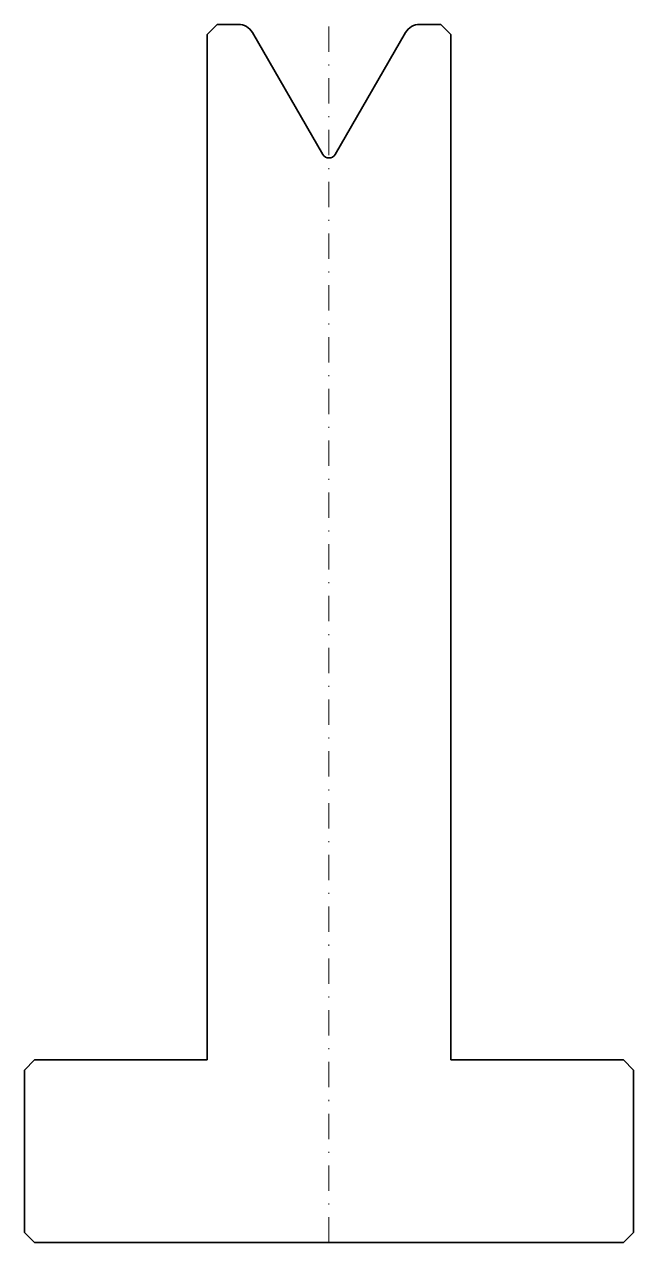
# Model space of a CAD drawing. Header units: millimetres. Extents: x -30 to 30, y -120 to 0.
import ezdxf

# ---------------------------------------------------------------- set-up
doc = ezdxf.new("R2010")
doc.units = ezdxf.units.MM
doc.header["$LTSCALE"] = 5
doc.linetypes.add('AUSGEZOGEN', pattern=[0])
doc.linetypes.add('DASHDOT', pattern=[1, 0.5, -0.25, 0, -0.25])
doc.layers.add('2', color=7, linetype='Continuous')

msp = doc.modelspace()

# ---------------------------------------------------------------- linework, layer by layer
at = {"layer": '2', "color": 7, "linetype": 'AUSGEZOGEN', "lineweight": 35}
for p, q in [((-11, 0), (-12, -1)), ((-8.92, 0), (-11, 0)), ((11, 0), (8.92, 0)), ((12, -1), (11, 0)), ((-12, -1), (-12, -102)), ((-0.61, -12.81), (-7.54, -0.8)), ((7.54, -0.8), (0.61, -12.81)), ((12, -102), (12, -1)), ((-29, -102), (-30, -103)), ((-30, -103), (-30, -119)), ((-12, -102), (-29, -102)), ((29, -102), (12, -102)), ((30, -103), (29, -102)), ((30, -119), (30, -103)), ((-30, -119), (-29, -120)), ((-29, -120), (29, -120)), ((29, -120), (30, -119))]:
    msp.add_line(p, q, dxfattribs=at)
at = {"layer": '2', "color": 7, "linetype": 'DASHDOT', "lineweight": 18}
msp.add_line((0, -120), (0, 0), dxfattribs=at)
at = {"layer": '2', "color": 7, "linetype": 'AUSGEZOGEN', "lineweight": 35}
for centre, radius, start, end in [((-8.92, -1.6), 1.6, 30, 90), ((8.92, -1.6), 1.6, 90, 150), ((0, -12.46), 0.7, 210, 330)]:
    msp.add_arc(centre, radius, start, end, dxfattribs=at)

doc.saveas('drawing.dxf')
